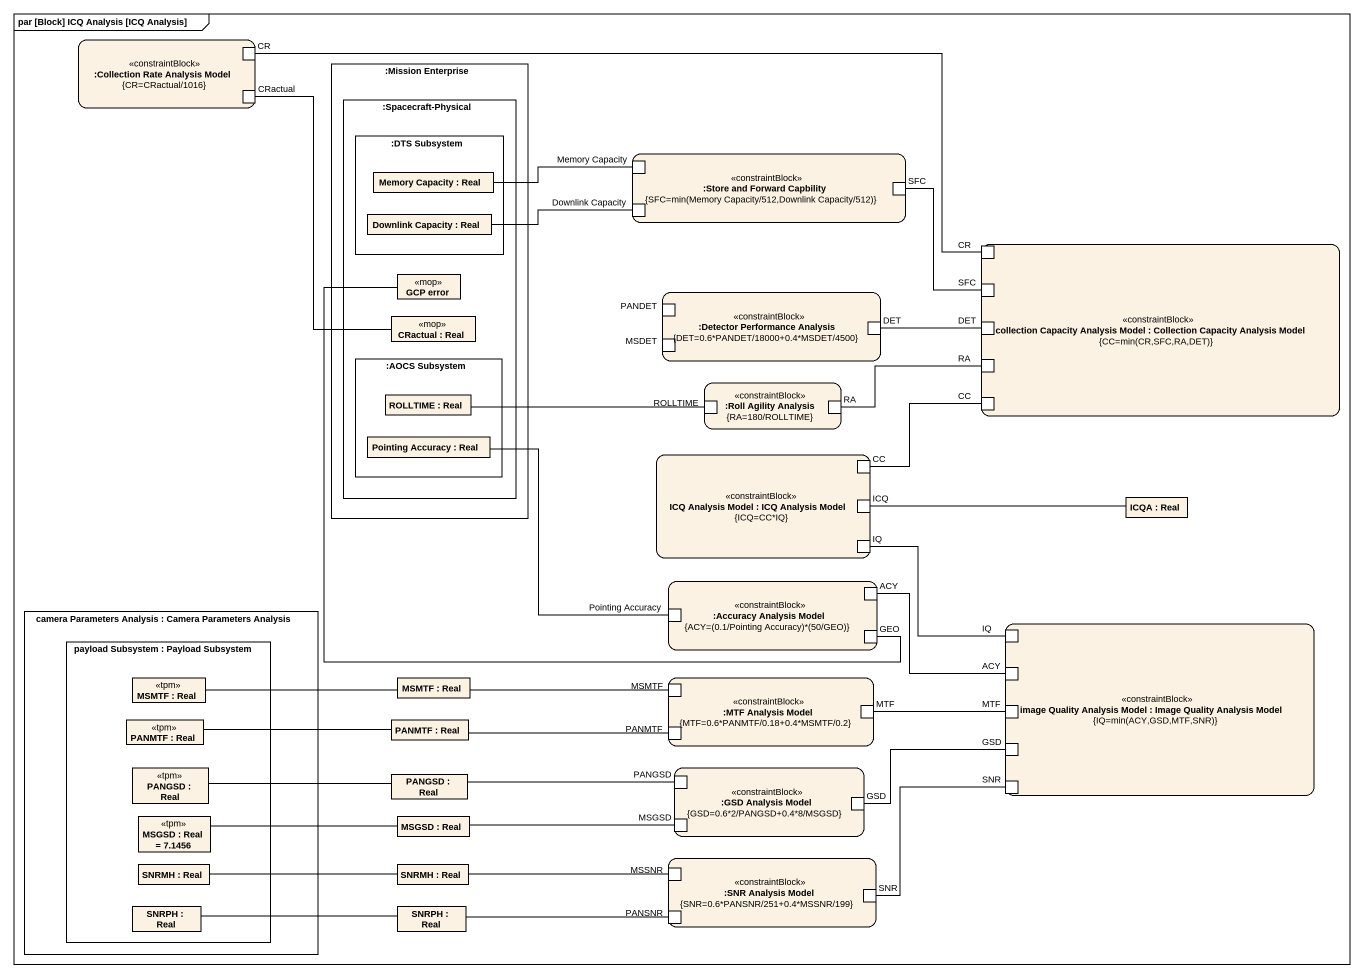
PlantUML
@startuml
mainframe par [Block] ICQ Analysis [ICQ Analysis]
rectangle ":Collection Rate Analysis Model\n{CR=CRactual/1016}" as Collection_Rate_Analysis <<constraintBlock>> {
  port CR
  port CRactual
}
rectangle ":Mission Enterprise" as Mission_Enterprise {
  rectangle ":Spacecraft-Physical" as Spacecraft_Physical {
    rectangle ":DTS Subsystem" as DTS_Subsystem {
      rectangle "Memory Capacity : Real" as Memory_Capacity_2
      rectangle "Downlink Capacity : Real" as Downlink_Capacity_2
    }
    rectangle "GCP error" as GCP_error <<mop>>
    rectangle "CRactual : Real" as CRactual_2 <<mop>>
    rectangle ":AOCS Subsystem" as AOCS_Subsystem {
      rectangle "ROLLTIME : Real" as ROLLTIME
      rectangle "Pointing Accuracy : Real" as Pointing_Accuracy
    }
  }
}
rectangle ":Store and Forward Capbility\n{SFC=min(Memory Capacity/512,Downlink Capacity/512)}" as Store_and_Forward_Capbility <<constraintBlock>> {
  port "Memory Capacity" as Memory_Capacity
  port "Downlink Capacity" as Downlink_Capacity
  port SFC
}
rectangle "collection Capacity Analysis Model : Collection Capacity Analysis Model\n{CC=min(CR,SFC,RA,DET)}" as collection_Capacity <<constraintBlock>> {
  port "CR" as CR_2
  port "SFC" as SFC_2
  port "DET" as DET_2
  port RA
  port CC
}
rectangle ":Detector Performance Analysis\n{DET=0.6*PANDET/18000+0.4*MSDET/4500}" as Detector_Performance <<constraintBlock>> {
  port PANDET
  port MSDET
  port DET
}
rectangle ":Roll Agility Analysis\n{RA=180/ROLLTIME}" as Roll_Agility_Analysis <<constraintBlock>> {
  port "ROLLTIME" as ROLLTIME_2
  port "RA" as RA_2
}
rectangle "ICQ Analysis Model : ICQ Analysis Model\n{ICQ=CC*IQ}" as ICQ_Analysis_Model <<constraintBlock>> {
  port "CC" as CC_2
  port ICQ
  port IQ
}
rectangle "ICQA : Real" as ICQA
rectangle ":Accuracy Analysis Model\n{ACY=(0.1/Pointing Accuracy)*(50/GEO)}" as Accuracy_Analysis_Model <<constraintBlock>> {
  port ACY
  port "Pointing Accuracy" as Pointing_Accuracy_2
  port GEO
}
rectangle "camera Parameters Analysis : Camera Parameters Analysis" as camera_Parameters_Analysis {
  rectangle "payload Subsystem : Payload Subsystem" as payload_Subsystem {
    rectangle "MSMTF : Real" as MSMTF <<tpm>>
    rectangle "PANMTF : Real" as PANMTF <<tpm>>
    rectangle "PANGSD : Real" as PANGSD <<tpm>>
    rectangle "MSGSD : Real = 7.1456" as MSGSD <<tpm>>
    rectangle "SNRMH : Real" as SNRMH
    rectangle "SNRPH : Real" as SNRPH
  }
}
rectangle "image Quality Analysis Model : Image Quality Analysis Model\n{IQ=min(ACY,GSD,MTF,SNR)}" as image_Quality_Analysis_Model <<constraintBlock>> {
  port "IQ" as IQ_2
  port "ACY" as ACY_2
  port "MTF" as MTF_2
  port GSD
  port SNR
}
rectangle "MSMTF : Real" as MSMTF_2
rectangle ":MTF Analysis Model\n{MTF=0.6*PANMTF/0.18+0.4*MSMTF/0.2}" as MTF_Analysis_Model <<constraintBlock>> {
  port "MSMTF" as MSMTF_3
  port MTF
  port "PANMTF" as PANMTF_3
}
rectangle "PANMTF : Real" as PANMTF_2
rectangle "PANGSD : Real" as PANGSD_2
rectangle ":GSD Analysis Model\n{GSD=0.6*2/PANGSD+0.4*8/MSGSD}" as GSD_Analysis_Model <<constraintBlock>> {
  port "PANGSD" as PANGSD_3
  port "MSGSD" as MSGSD_3
  port "GSD" as GSD_2
}
rectangle "MSGSD : Real" as MSGSD_2
rectangle ":SNR Analysis Model\n{SNR=0.6*PANSNR/251+0.4*MSSNR/199}" as SNR_Analysis_Model <<constraintBlock>> {
  port MSSNR
  port "SNR" as SNR_2
  port PANSNR
}
rectangle "SNRMH : Real" as SNRMH_2
rectangle "SNRPH : Real" as SNRPH_2
CR -right- CR_2
CRactual -- CRactual_2
Memory_Capacity_2 -right- Memory_Capacity
SFC -- SFC_2
Downlink_Capacity_2 -right- Downlink_Capacity
DET -right- DET_2
ROLLTIME -right- ROLLTIME_2
RA_2 -right- RA
Pointing_Accuracy -- Pointing_Accuracy_2
CC_2 -right- CC
ICQ -right- ICQA
IQ -- IQ_2
ACY -right- ACY_2
GEO -up- GCP_error
MSMTF -right- MSMTF_2
MSMTF_2 -right- MSMTF_3
MTF -right- MTF_2
PANMTF -right- PANMTF_2
PANMTF_2 -right- PANMTF_3
PANGSD -right- PANGSD_2
PANGSD_2 -right- PANGSD_3
MSGSD -right- MSGSD_2
MSGSD_2 -right- MSGSD_3
GSD_2 -right- GSD
SNRMH -right- SNRMH_2
SNRMH_2 -right- MSSNR
SNR_2 -up- SNR
SNRPH -right- SNRPH_2
SNRPH_2 -right- PANSNR
@enduml
